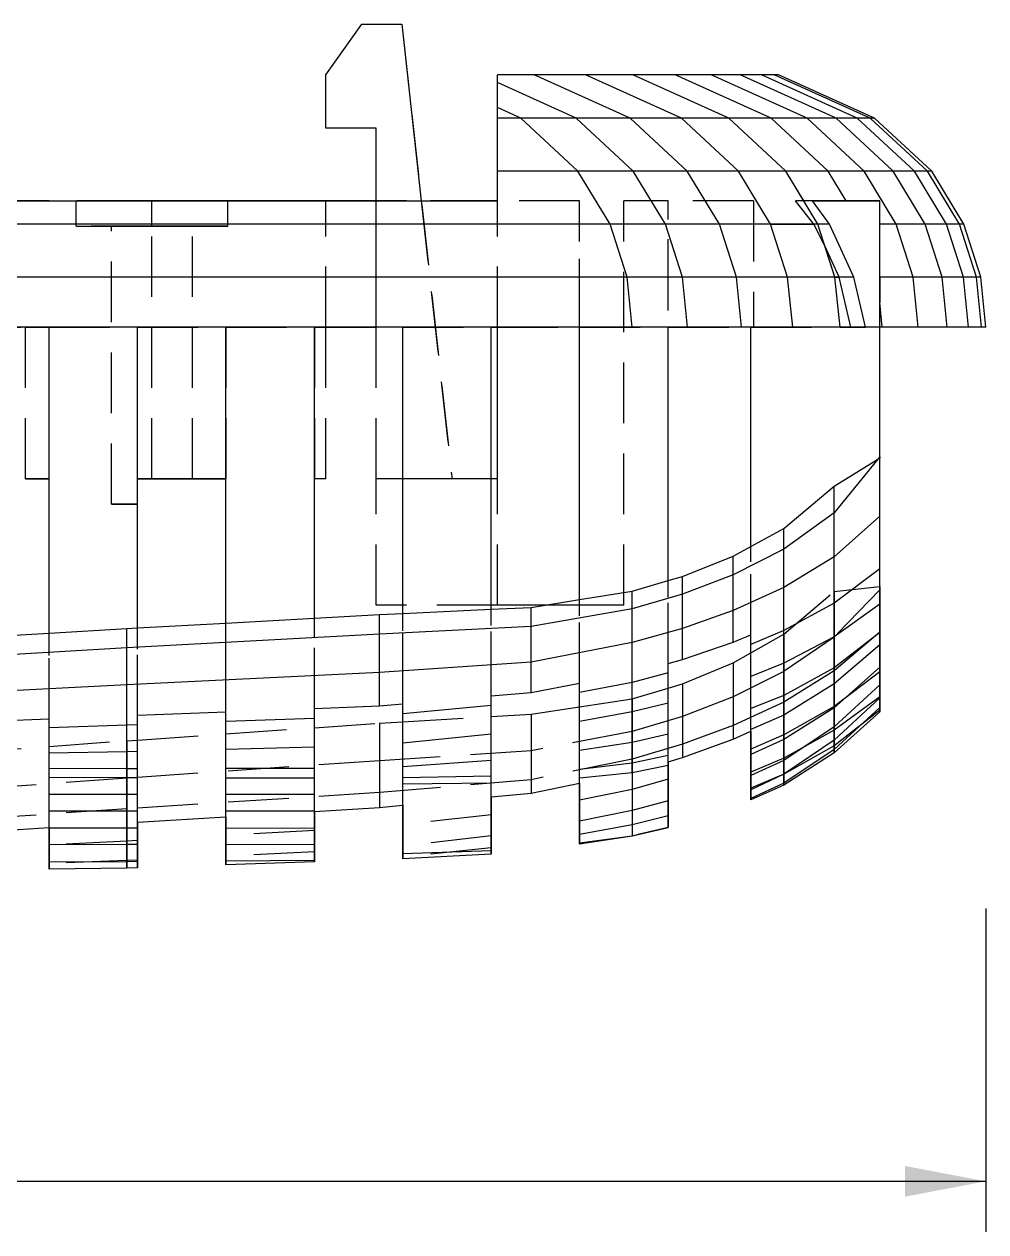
# Model space of a CAD drawing. Header units: millimetres. Extents: x 5 to 601, y 5 to 415.
# Drawn here: x 254.02 to 292.08, y 93.59 to 141.41 of the extents above; entities that cross this region are included whole.
import ezdxf

# ---------------------------------------------------------------- set-up
doc = ezdxf.new("R2010")
doc.units = ezdxf.units.MM
doc.linetypes.add('HIDDEN', pattern=[3.6, 2.4, -1.2])
for name, color, linetype in [('DIM', 3, 'CONTINUOUS'), ('HIDDEN', 8, 'HIDDEN'), ('VISIBLE', 7, 'CONTINUOUS')]:
    doc.layers.add(name, color=color, linetype=linetype)

msp = doc.modelspace()

# ---------------------------------------------------------------- linework, layer by layer
at = {"layer": 'DIM'}
for p, q in [((292.085, 106.395), (292.085, 93.595)), ((184.085, 95.595), (292.085, 95.595))]:
    msp.add_line(p, q, dxfattribs=at)
msp.add_solid([(292.085, 95.595), (288.885, 96.203), (288.885, 94.987)], dxfattribs=at)
at = {"layer": 'HIDDEN'}
for p, q in [((268.965, 141.405), (270.959, 123.405)), ((272.759, 134.405), (272.759, 139.405)), ((272.759, 134.405), (272.759, 139.405)), ((277.759, 139.405), (272.759, 139.405)), ((277.759, 139.405), (272.759, 139.405)), ((272.759, 134.405), (272.759, 139.405)), ((272.759, 134.405), (272.759, 139.405)), ((267.959, 123.405), (267.959, 137.289)), ((284.886904, 134.405), (284.171994, 135.589)), ((255.009, 134.405), (251.509, 134.405)), ((255.009, 134.405), (251.509, 134.405)), ((255.009, 134.405), (251.509, 134.405)), ((255.009, 134.405), (251.509, 134.405)), ((255.009, 134.405), (251.509, 134.405)), ((255.009, 134.405), (251.509, 134.405)), ((255.009, 134.405), (254.081, 134.405)), ((254.081, 134.405), (255.009, 134.405)), ((258.509, 134.405), (255.009, 134.405)), ((258.509, 134.405), (255.009, 134.405)), ((258.509, 134.405), (255.009, 134.405)), ((258.509, 134.405), (255.009, 134.405)), ((258.509, 134.405), (255.009, 134.405)), ((258.509, 134.405), (255.009, 134.405)), ((258.509, 134.405), (255.009, 134.405)), ((255.009, 134.405), (258.509, 134.405)), ((258.509, 134.405), (256.081, 134.405)), ((256.081, 134.405), (258.509, 134.405)), ((256.081, 133.405), (256.081, 134.405)), ((262.009, 134.405), (258.509, 134.405)), ((262.009, 134.405), (258.509, 134.405)), ((262.009, 134.405), (258.509, 134.405)), ((262.009, 134.405), (258.509, 134.405)), ((262.009, 134.405), (258.509, 134.405)), ((259.081, 134.405), (258.509, 134.405)), ((262.009, 134.405), (258.509, 134.405)), ((259.081, 134.405), (258.509, 134.405)), ((258.509, 134.405), (260.681, 134.405)), ((258.509, 134.405), (260.681, 134.405)), ((260.681, 134.405), (259.081, 134.405)), ((260.681, 134.405), (259.081, 134.405)), ((259.081, 133.405), (259.081, 134.405)), ((262.009, 134.405), (260.681, 134.405)), ((262.009, 134.405), (260.681, 134.405)), ((262.009, 134.405), (260.681, 134.405)), ((260.681, 134.405), (262.009, 134.405)), ((262.009, 134.405), (260.681, 134.405)), ((260.681, 134.405), (262.009, 134.405)), ((265.509, 134.405), (262.009, 134.405)), ((265.509, 134.405), (262.009, 134.405)), ((265.509, 134.405), (262.009, 134.405)), ((265.509, 134.405), (262.009, 134.405)), ((265.509, 134.405), (262.009, 134.405)), ((265.509, 134.405), (262.009, 134.405)), ((265.509, 134.405), (262.009, 134.405)), ((265.509, 134.405), (262.009, 134.405)), ((262.009, 134.405), (264.081, 134.405)), ((264.081, 134.405), (262.009, 134.405)), ((262.009, 134.405), (262.081, 134.405)), ((262.081, 134.405), (262.009, 134.405)), ((262.081, 133.405), (262.081, 134.405)), ((269.009, 134.405), (265.509, 134.405)), ((269.009, 134.405), (265.509, 134.405)), ((269.009, 134.405), (265.509, 134.405)), ((269.009, 134.405), (265.509, 134.405)), ((269.009, 134.405), (265.509, 134.405)), ((265.959, 134.405), (265.509, 134.405)), ((269.009, 134.405), (265.509, 134.405)), ((265.959, 134.405), (265.509, 134.405)), ((267.959, 134.405), (265.959, 134.405)), ((267.959, 134.405), (265.959, 134.405)), ((265.959, 129.405), (265.959, 134.405)), ((265.959, 129.405), (265.959, 134.405)), ((272.759, 134.405), (267.959, 134.405)), ((272.759, 134.405), (267.959, 134.405)), ((267.959, 129.405), (267.959, 134.405)), ((267.959, 129.405), (267.959, 134.405)), ((267.959, 123.405), (267.959, 134.405)), ((272.509, 134.405), (269.009, 134.405)), ((272.509, 134.405), (269.009, 134.405)), ((272.509, 134.405), (269.009, 134.405)), ((272.509, 134.405), (269.009, 134.405)), ((272.509, 134.405), (269.009, 134.405)), ((272.509, 134.405), (269.009, 134.405)), ((272.509, 134.405), (269.009, 134.405)), ((272.509, 134.405), (269.009, 134.405)), ((272.509, 134.405), (269.009, 134.405)), ((272.509, 134.405), (269.009, 134.405)), ((269.740444, 134.405), (270.959, 123.405)), ((272.759, 134.405), (272.509, 134.405)), ((272.759, 134.405), (272.509, 134.405)), ((272.759, 134.405), (272.509, 134.405)), ((272.759, 134.405), (272.509, 134.405)), ((272.759, 134.405), (272.509, 134.405)), ((272.759, 134.405), (272.509, 134.405)), ((272.759, 134.405), (272.509, 134.405)), ((272.759, 134.405), (272.509, 134.405)), ((276.009, 134.405), (272.759, 134.405)), ((272.759, 129.405), (272.759, 134.405)), ((276.009, 134.405), (272.759, 134.405)), ((272.759, 129.405), (272.759, 134.405)), ((276.009, 134.405), (272.759, 134.405)), ((272.759, 129.405), (272.759, 134.405)), ((276.009, 134.405), (272.759, 134.405)), ((272.759, 129.405), (272.759, 134.405)), ((272.759, 129.405), (272.759, 134.405)), ((272.759, 129.405), (272.759, 134.405)), ((276.009, 111.363266), (276.009, 134.405)), ((276.009, 118.405), (276.009, 134.405)), ((276.009, 115.318557), (276.009, 134.405)), ((276.009, 118.405), (276.009, 134.405)), ((279.509, 134.405), (277.759, 134.405)), ((279.509, 134.405), (277.759, 134.405)), ((277.759, 118.405), (277.759, 134.405)), ((277.759, 118.405), (277.759, 134.405)), ((282.885, 134.405), (279.509, 134.405)), ((279.509, 112.20628), (279.509, 134.405)), ((279.509, 112.069268), (279.509, 134.405)), ((279.509, 116.098571), (279.509, 134.405)), ((279.509, 112.069268), (279.509, 134.405)), ((282.885, 134.405), (279.509, 134.405)), ((282.885, 134.405), (282.885, 129.405)), ((282.885, 134.405), (282.885, 129.405)), ((287.885, 134.405), (284.554699, 134.405)), ((285.277197, 133.489), (284.554699, 134.405)), ((284.886904, 134.405), (284.554699, 134.405)), ((286.557405, 134.405), (284.886904, 134.405)), ((285.226948, 134.405), (286.557405, 134.405)), ((287.385592, 134.405), (286.557405, 134.405)), ((286.557405, 134.405), (287.807508, 134.405)), ((287.885, 134.405), (287.385592, 134.405)), ((287.885, 134.405), (287.385592, 134.405)), ((287.885, 134.405), (287.807508, 134.405)), ((287.807508, 134.405), (287.885, 134.405)), ((287.885, 133.692176), (287.885, 134.405)), ((287.885, 134.294392), (287.885, 134.405)), ((287.885, 133.692176), (287.885, 134.405)), ((287.885, 134.294392), (287.885, 134.405)), ((287.885, 133.489), (287.885, 134.294392)), ((259.081, 133.405), (256.081, 133.405)), ((256.081, 133.405), (262.081, 133.405)), ((259.081, 133.405), (257.481, 133.405)), ((257.481, 133.405), (260.681, 133.405)), ((257.481, 122.405), (257.481, 133.405)), ((260.681, 133.405), (259.081, 133.405)), ((262.081, 133.405), (259.081, 133.405)), ((259.081, 123.405), (259.081, 133.405)), ((260.681, 123.405), (260.681, 133.405)), ((283.566867, 133.489), (285.277197, 133.489)), ((285.722513, 132.608746), (285.277197, 133.489)), ((287.885, 133.489), (287.885, 133.692176)), ((287.885, 131.389), (287.885, 133.489)), ((287.885, 131.389), (287.885, 133.489)), ((286.113994, 131.389), (285.722513, 132.608746)), ((286.275849, 131.389), (285.722513, 132.608746)), ((286.113994, 131.389), (286.275849, 131.389)), ((286.740461, 129.405), (286.275849, 131.389)), ((287.885, 131.389), (287.885, 130.39199)), ((287.885, 130.39199), (287.885, 131.389)), ((287.885, 129.405), (287.885, 130.39199)), ((287.885, 129.405), (287.885, 130.39199)), ((251.509, 129.405), (255.009, 129.405)), ((251.509, 129.405), (255.009, 129.405)), ((251.509, 129.405), (255.009, 129.405)), ((251.509, 129.405), (255.009, 129.405)), ((255.009, 129.405), (254.081, 129.405)), ((254.081, 129.405), (255.009, 129.405)), ((254.081, 123.405), (254.081, 129.405)), ((255.009, 129.405), (258.509, 129.405)), ((255.009, 129.405), (258.509, 129.405)), ((255.009, 112.814882), (255.009, 129.405)), ((255.009, 113.907036), (255.009, 129.405)), ((255.009, 123.405), (255.009, 129.405)), ((255.009, 123.405), (255.009, 129.405)), ((255.009, 110.25177), (255.009, 129.405)), ((258.509, 129.405), (262.009, 129.405)), ((258.509, 129.405), (262.009, 129.405)), ((258.509, 113.066076), (258.509, 129.405)), ((258.509, 129.405), (262.009, 129.405)), ((258.509, 109.812851), (258.509, 129.405)), ((258.509, 114.042887), (258.509, 129.405)), ((258.509, 123.405), (258.509, 129.405)), ((258.509, 123.405), (258.509, 129.405)), ((258.509, 129.405), (262.009, 129.405)), ((259.081, 129.405), (258.509, 129.405)), ((258.509, 129.405), (260.681, 129.405)), ((260.681, 129.405), (259.081, 129.405)), ((259.081, 123.405), (259.081, 129.405)), ((262.009, 129.405), (260.681, 129.405)), ((260.681, 123.405), (260.681, 129.405)), ((262.009, 129.405), (260.681, 129.405)), ((260.681, 123.405), (260.681, 129.405)), ((260.681, 123.405), (260.681, 129.405)), ((260.681, 123.405), (260.681, 129.405)), ((262.009, 129.405), (265.509, 129.405)), ((262.009, 129.405), (265.509, 129.405)), ((262.009, 113.309396), (262.009, 129.405)), ((262.009, 114.17843), (262.009, 129.405)), ((262.009, 129.405), (262.009, 123.405)), ((262.009, 129.405), (262.009, 123.405)), ((262.009, 111.935278), (262.009, 129.405)), ((265.509, 129.405), (269.009, 129.405)), ((265.509, 129.405), (269.009, 129.405)), ((265.509, 113.552716), (265.509, 129.405)), ((265.509, 129.405), (269.009, 129.405)), ((265.509, 110.240738), (265.509, 129.405)), ((265.509, 114.313973), (265.509, 129.405)), ((265.509, 129.405), (265.509, 123.405)), ((265.509, 129.405), (265.509, 123.405)), ((265.509, 129.405), (269.009, 129.405)), ((265.959, 129.405), (265.509, 129.405)), ((265.959, 129.405), (265.509, 129.405)), ((267.959, 129.405), (265.959, 129.405)), ((267.959, 129.405), (265.959, 129.405)), ((265.959, 123.405), (265.959, 129.405)), ((265.959, 123.405), (265.959, 129.405)), ((272.759, 129.405), (267.959, 129.405)), ((272.759, 129.405), (267.959, 129.405)), ((269.009, 129.405), (272.509, 129.405)), ((269.009, 129.405), (272.509, 129.405)), ((269.009, 113.787178), (269.009, 129.405)), ((269.009, 110.48561), (269.009, 129.405)), ((269.009, 111.326357), (269.009, 129.405)), ((269.009, 114.49638), (269.009, 129.405)), ((269.009, 111.326357), (269.009, 129.405)), ((269.009, 129.405), (272.509, 129.405)), ((269.009, 129.405), (272.509, 129.405)), ((272.509, 129.405), (272.759, 129.405)), ((272.509, 129.405), (272.759, 129.405)), ((272.509, 113.996945), (272.509, 129.405)), ((272.509, 129.405), (272.759, 129.405)), ((272.509, 110.81671), (272.509, 129.405)), ((272.509, 111.367482), (272.509, 129.405)), ((272.509, 114.809436), (272.509, 129.405)), ((272.509, 111.367482), (272.509, 129.405)), ((272.509, 129.405), (272.759, 129.405)), ((272.759, 129.405), (276.009, 129.405)), ((272.759, 129.405), (276.009, 129.405)), ((272.759, 118.405), (272.759, 129.405)), ((272.759, 118.405), (272.759, 129.405)), ((272.759, 123.405), (272.759, 129.405)), ((272.759, 123.405), (272.759, 129.405)), ((276.009, 129.405), (279.509, 129.405)), ((276.009, 129.405), (279.509, 129.405)), ((276.009, 114.381924), (276.009, 129.405)), ((279.509, 129.405), (282.787, 129.405)), ((279.509, 129.405), (282.787, 129.405)), ((279.509, 115.11961), (279.509, 129.405)), ((282.787, 129.405), (286.740461, 129.405)), ((282.787, 129.405), (287.318861, 129.405)), ((282.787, 116.519621), (282.787, 129.405)), ((282.787, 117.235879), (282.787, 129.405)), ((282.787, 113.415681), (282.787, 129.405)), ((282.787, 129.405), (282.885, 129.405)), ((282.787, 129.405), (282.885, 129.405)), ((286.313994, 129.405), (286.740461, 129.405)), ((287.885, 129.405), (286.740461, 129.405)), ((287.885, 119.13664), (287.885, 129.405)), ((287.885, 118.34108), (287.885, 129.405)), ((287.885, 122.16326), (287.885, 129.405)), ((287.885, 116.65884), (287.885, 129.405)), ((287.885, 120.327647), (287.885, 129.405)), ((287.885, 124.2752), (287.806725, 124.179)), ((287.885, 124.2752), (287.885, 124.2271)), ((287.885, 124.2271), (287.885, 124.2752)), ((255.009, 123.405), (254.081, 123.405)), ((254.081, 123.405), (255.009, 123.405)), ((258.509, 122.405), (258.509, 123.405)), ((258.509, 122.405), (258.509, 123.405)), ((259.081, 123.405), (258.509, 123.405)), ((259.081, 123.405), (258.509, 123.405)), ((258.509, 123.405), (260.681, 123.405)), ((258.509, 123.405), (260.681, 123.405)), ((260.681, 123.405), (259.081, 123.405)), ((260.681, 123.405), (259.081, 123.405)), ((262.009, 123.405), (260.681, 123.405)), ((262.009, 123.405), (260.681, 123.405)), ((260.681, 123.405), (262.009, 123.405)), ((262.009, 123.405), (260.681, 123.405)), ((265.959, 123.405), (265.509, 123.405)), ((265.959, 123.405), (265.509, 123.405)), ((272.759, 123.405), (267.959, 123.405)), ((267.959, 118.405), (267.959, 123.405)), ((272.759, 123.405), (267.959, 123.405)), ((267.959, 118.405), (267.959, 123.405)), ((270.959, 123.405), (267.959, 123.405)), ((270.959, 123.405), (267.959, 123.405)), ((272.759, 118.405), (272.759, 123.405)), ((272.759, 118.405), (272.759, 123.405)), ((277.759, 118.405), (277.759, 123.405)), ((277.759, 118.405), (277.759, 123.405)), ((258.509, 122.405), (257.481, 122.405)), ((257.481, 122.405), (258.509, 122.405)), ((286.085, 118.9498), (287.885, 119.13664)), ((287.885, 119.13664), (287.885, 119.0074)), ((284.085, 117.26), (286.085, 118.9498)), ((287.885, 119.0074), (286.085, 117.139)), ((286.085, 118.9498), (286.085, 117.139)), ((287.885, 119.0074), (287.885, 118.34108)), ((272.759, 118.405), (267.959, 118.405)), ((272.759, 118.405), (267.959, 118.405)), ((276.009, 118.405), (272.759, 118.405)), ((276.009, 118.405), (272.759, 118.405)), ((277.759, 118.405), (272.759, 118.405)), ((277.759, 118.405), (272.759, 118.405)), ((276.009, 111.572868), (276.009, 118.405)), ((276.009, 111.572868), (276.009, 118.405)), ((277.759, 118.405), (276.009, 118.405)), ((277.759, 118.405), (276.009, 118.405)), ((287.885, 118.34108), (287.885, 117.3416)), ((282.787, 116.519621), (284.085, 117.26)), ((284.085, 117.26), (284.085, 115.775)), ((286.085, 117.139), (284.085, 115.775)), ((287.885, 117.3416), (286.085, 115.799)), ((286.085, 117.139), (286.085, 115.799)), ((287.885, 117.3416), (287.885, 116.65884)), ((287.885, 116.65884), (287.885, 115.766)), ((282.085, 116.1192), (282.787, 116.519621)), ((280.085, 115.2912), (282.085, 116.1192)), ((282.085, 116.1192), (282.085, 114.771)), ((284.085, 115.775), (282.085, 114.771)), ((286.085, 115.799), (284.085, 114.569)), ((284.085, 115.775), (284.085, 114.569)), ((286.085, 115.799), (286.085, 114.389)), ((287.885, 115.766), (286.085, 114.389)), ((287.885, 115.766), (287.885, 114.7792)), ((279.509, 115.11961), (280.085, 115.2912)), ((280.085, 115.2912), (280.085, 113.997)), ((278.085, 114.6954), (279.509, 115.11961)), ((282.085, 114.771), (280.085, 113.997)), ((282.085, 114.771), (282.085, 113.637)), ((287.885, 114.7792), (286.085, 113.449)), ((287.885, 114.7792), (287.885, 114.2438)), ((274.085, 114.0914), (276.009, 114.381924)), ((276.009, 114.381924), (278.085, 114.6954)), ((278.085, 114.6954), (278.085, 113.403)), ((284.085, 114.569), (282.085, 113.637)), ((284.085, 114.569), (284.085, 113.267)), ((286.085, 114.389), (284.085, 113.267)), ((286.085, 114.389), (286.085, 113.449)), ((269.009, 113.787178), (272.509, 113.996945)), ((272.509, 113.996945), (274.085, 114.0914)), ((274.085, 114.0914), (274.085, 112.637)), ((280.085, 113.997), (278.085, 113.403)), ((280.085, 113.997), (280.085, 112.899)), ((287.885, 114.2438), (286.085, 112.829)), ((287.885, 114.2438), (287.885, 114.1766)), ((262.009, 113.309396), (265.509, 113.552716)), ((265.509, 113.552716), (268.085, 113.7318)), ((268.085, 113.7318), (269.009, 113.787178)), ((268.085, 113.7318), (268.085, 112.245)), ((278.085, 113.403), (274.085, 112.637)), ((278.085, 113.403), (278.085, 112.313)), ((282.085, 113.637), (280.085, 112.899)), ((282.085, 113.637), (282.085, 113.097067)), ((282.787, 113.415681), (282.787, 112.698476)), ((286.085, 113.449), (284.085, 112.353)), ((286.085, 113.449), (286.085, 112.829)), ((255.009, 112.814882), (258.085, 113.0366)), ((258.085, 113.0366), (258.509, 113.066076)), ((258.085, 113.0366), (258.085, 111.557)), ((258.509, 113.066076), (262.009, 113.309396)), ((280.085, 112.899), (278.085, 112.313)), ((280.085, 112.899), (280.085, 112.3738)), ((284.085, 113.267), (282.787, 112.698476)), ((284.085, 113.267), (284.085, 112.353)), ((251.509, 112.562602), (255.009, 112.814882)), ((274.085, 112.637), (268.085, 112.245)), ((274.085, 112.637), (274.085, 111.491)), ((282.787, 112.698476), (282.787, 111.798754)), ((286.085, 112.829), (284.085, 111.711)), ((286.085, 112.829), (286.085, 112.553)), ((268.085, 112.245), (258.085, 111.557)), ((268.085, 112.245), (268.085, 110.991)), ((278.085, 112.313), (274.085, 111.491)), ((278.085, 112.313), (278.085, 111.111)), ((279.509, 112.20628), (279.509, 111.521112)), ((284.085, 112.353), (282.787, 111.798754)), ((284.085, 112.353), (284.085, 111.711)), ((258.085, 111.557), (248.085, 110.829)), ((258.085, 111.557), (258.085, 110.339)), ((274.085, 111.491), (268.085, 110.991)), ((274.085, 111.491), (274.085, 110.9658)), ((279.509, 111.521112), (278.085, 111.111)), ((279.509, 111.521112), (279.509, 110.659752)), ((282.787, 111.798754), (282.787, 111.164542)), ((284.085, 111.711), (282.787, 111.164542)), ((284.085, 111.711), (284.085, 111.279)), ((268.085, 110.991), (258.085, 110.339)), ((268.085, 110.991), (268.085, 110.3982)), ((276.009, 111.363266), (276.009, 110.679192)), ((278.085, 111.111), (276.009, 110.679192)), ((278.085, 111.111), (278.085, 110.271)), ((282.787, 111.164542), (282.787, 110.70139)), ((269.009, 110.48561), (269.009, 109.724024)), ((272.509, 110.81671), (272.509, 110.106691)), ((276.009, 110.679192), (276.009, 109.85061)), ((279.509, 110.659752), (278.085, 110.271)), ((279.509, 110.659752), (279.509, 110.068424)), ((258.085, 110.339), (248.085, 109.661)), ((258.085, 110.339), (258.085, 109.065)), ((262.009, 110.026794), (262.009, 110.253)), ((262.009, 110.026794), (262.009, 109.283959)), ((265.509, 110.240738), (265.509, 109.479259)), ((272.509, 110.106691), (269.009, 109.724024)), ((272.509, 110.106691), (272.509, 109.275557)), ((278.085, 110.271), (276.009, 109.85061)), ((278.085, 110.271), (278.085, 109.711)), ((279.509, 110.068424), (278.085, 109.711)), ((279.509, 110.068424), (279.509, 109.601064)), ((255.009, 109.597575), (255.009, 108.900742)), ((258.509, 109.812851), (258.509, 109.088659)), ((269.009, 109.724024), (269.009, 108.863724)), ((276.009, 109.85061), (276.009, 109.319674)), ((278.085, 109.711), (276.009, 109.319674)), ((278.085, 109.711), (278.085, 109.265)), ((279.509, 109.601064), (278.370714, 109.332429)), ((279.509, 109.601064), (279.509, 109.598076)), ((258.085, 109.065), (255.009, 108.900742)), ((258.509, 109.088659), (258.085, 109.065)), ((258.085, 109.065), (258.085, 108.295)), ((258.509, 109.088659), (258.509, 108.314504)), ((265.509, 109.479259), (262.009, 109.283959)), ((262.009, 109.283959), (262.009, 108.475504)), ((265.509, 109.479259), (265.509, 108.636504)), ((272.509, 109.275557), (269.009, 108.863724)), ((272.509, 109.275557), (272.509, 108.793621)), ((276.009, 109.319674), (276.009, 108.93803)), ((255.009, 108.900742), (255.009, 108.183034)), ((265.509, 108.636504), (262.009, 108.475504)), ((265.509, 108.636504), (265.509, 108.246386)), ((269.009, 108.863724), (269.009, 108.430788)), ((272.509, 108.793621), (269.009, 108.430788)), ((272.509, 108.793621), (272.509, 108.549371)), ((258.085, 108.295), (255.009, 108.183034)), ((255.009, 108.183034), (255.009, 107.946706)), ((258.509, 108.314504), (258.085, 108.295)), ((258.085, 108.295), (258.085, 107.991)), ((258.509, 108.314504), (258.509, 108.005586)), ((262.009, 108.475504), (262.009, 108.125986)), ((269.009, 108.430788), (269.009, 108.359204))]:
    msp.add_line(p, q, dxfattribs=at)
at = {"layer": 'VISIBLE'}
for p, q in [((265.959, 139.405), (267.385, 141.405)), ((267.385, 141.405), (268.965, 141.405)), ((268.965, 141.405), (269.740444, 134.405)), ((265.959, 137.289), (265.959, 139.405)), ((272.759, 139.095995), (272.759, 139.405)), ((274.211238, 139.405), (272.759, 139.405)), ((278.009238, 137.689), (274.211238, 139.405)), ((276.240867, 139.405), (274.211238, 139.405)), ((278.113994, 139.405), (276.240867, 139.405)), ((280.038867, 137.689), (276.240867, 139.405)), ((279.784495, 139.405), (278.113994, 139.405)), ((281.911994, 137.689), (278.113994, 139.405)), ((281.211238, 139.405), (279.784495, 139.405)), ((283.582495, 137.689), (279.784495, 139.405)), ((282.359091, 139.405), (281.211238, 139.405)), ((285.009238, 137.689), (281.211238, 139.405)), ((283.199791, 139.405), (282.359091, 139.405)), ((286.157091, 137.689), (282.359091, 139.405)), ((283.712637, 139.405), (283.199791, 139.405)), ((286.997791, 137.689), (283.199791, 139.405)), ((283.885, 139.405), (283.712637, 139.405)), ((287.510637, 137.689), (283.712637, 139.405)), ((287.683, 137.689), (283.885, 139.405)), ((272.759, 138.106479), (272.759, 139.095995)), ((275.873083, 137.689), (272.759, 139.095995)), ((272.759, 137.689), (272.759, 138.106479)), ((273.683, 137.689), (272.759, 138.106479)), ((267.959, 137.289), (265.959, 137.289)), ((267.959, 134.405), (267.959, 137.289)), ((273.683, 137.689), (272.759, 137.689)), ((272.759, 135.589), (272.759, 137.689)), ((275.943, 135.589), (273.683, 137.689)), ((275.873083, 137.689), (273.683, 137.689)), ((278.133083, 135.589), (275.873083, 137.689)), ((278.009238, 137.689), (275.873083, 137.689)), ((280.269238, 135.589), (278.009238, 137.689)), ((280.038867, 137.689), (278.009238, 137.689)), ((282.298867, 135.589), (280.038867, 137.689)), ((281.911994, 137.689), (280.038867, 137.689)), ((284.171994, 135.589), (281.911994, 137.689)), ((283.582495, 137.689), (281.911994, 137.689)), ((285.842495, 135.589), (283.582495, 137.689)), ((285.009238, 137.689), (283.582495, 137.689)), ((287.269238, 135.589), (285.009238, 137.689)), ((286.157091, 137.689), (285.009238, 137.689)), ((286.997791, 137.689), (286.157091, 137.689)), ((288.417091, 135.589), (286.157091, 137.689)), ((287.510637, 137.689), (286.997791, 137.689)), ((289.257791, 135.589), (286.997791, 137.689)), ((287.683, 137.689), (287.510637, 137.689)), ((289.770637, 135.589), (287.510637, 137.689)), ((289.943, 135.589), (287.683, 137.689)), ((275.943, 135.589), (272.759, 135.589)), ((272.759, 134.405), (272.759, 135.589)), ((277.211, 133.489), (275.943, 135.589)), ((278.133083, 135.589), (275.943, 135.589)), ((279.401083, 133.489), (278.133083, 135.589)), ((280.269238, 135.589), (278.133083, 135.589)), ((281.537238, 133.489), (280.269238, 135.589)), ((282.298867, 135.589), (280.269238, 135.589)), ((283.566867, 133.489), (282.298867, 135.589)), ((284.171994, 135.589), (282.298867, 135.589)), ((285.842495, 135.589), (284.171994, 135.589)), ((285.439994, 133.489), (284.171994, 135.589)), ((286.557405, 134.405), (285.842495, 135.589)), ((287.269238, 135.589), (285.842495, 135.589)), ((288.537238, 133.489), (287.269238, 135.589)), ((288.417091, 135.589), (287.269238, 135.589)), ((289.685091, 133.489), (288.417091, 135.589)), ((289.257791, 135.589), (288.417091, 135.589)), ((290.525791, 133.489), (289.257791, 135.589)), ((289.770637, 135.589), (289.257791, 135.589)), ((291.038637, 133.489), (289.770637, 135.589)), ((289.943, 135.589), (289.770637, 135.589)), ((291.211, 133.489), (289.943, 135.589)), ((196.51209, 134.405), (272.759, 134.405)), ((287.885, 134.405), (285.226948, 134.405)), ((285.901587, 133.489), (285.226948, 134.405)), ((287.885, 129.405), (287.885, 134.405)), ((277.211, 133.489), (195.959, 133.489)), ((277.885, 131.389), (277.211, 133.489)), ((279.401083, 133.489), (277.211, 133.489)), ((280.075083, 131.389), (279.401083, 133.489)), ((281.537238, 133.489), (279.401083, 133.489)), ((282.211238, 131.389), (281.537238, 133.489)), ((283.566867, 133.489), (281.537238, 133.489)), ((284.240867, 131.389), (283.566867, 133.489)), ((285.439994, 133.489), (283.566867, 133.489)), ((285.901587, 133.489), (285.439994, 133.489)), ((286.113994, 131.389), (285.439994, 133.489)), ((286.854249, 131.389), (285.901587, 133.489)), ((288.537238, 133.489), (287.885, 133.489)), ((289.211238, 131.389), (288.537238, 133.489)), ((289.685091, 133.489), (288.537238, 133.489)), ((290.359091, 131.389), (289.685091, 133.489)), ((290.525791, 133.489), (289.685091, 133.489)), ((291.199791, 131.389), (290.525791, 133.489)), ((291.038637, 133.489), (290.525791, 133.489)), ((291.712637, 131.389), (291.038637, 133.489)), ((291.211, 133.489), (291.038637, 133.489)), ((291.885, 131.389), (291.211, 133.489)), ((277.885, 131.389), (195.285, 131.389)), ((278.085, 129.405), (277.885, 131.389)), ((280.075083, 131.389), (277.885, 131.389)), ((280.275083, 129.405), (280.075083, 131.389)), ((282.211238, 131.389), (280.075083, 131.389)), ((282.411238, 129.405), (282.211238, 131.389)), ((284.240867, 131.389), (282.211238, 131.389)), ((284.440867, 129.405), (284.240867, 131.389)), ((286.113994, 131.389), (284.240867, 131.389)), ((286.854249, 131.389), (286.113994, 131.389)), ((286.313994, 129.405), (286.113994, 131.389)), ((287.318861, 129.405), (286.854249, 131.389)), ((289.211238, 131.389), (287.885, 131.389)), ((289.411238, 129.405), (289.211238, 131.389)), ((290.359091, 131.389), (289.211238, 131.389)), ((290.559091, 129.405), (290.359091, 131.389)), ((291.199791, 131.389), (290.359091, 131.389)), ((291.399791, 129.405), (291.199791, 131.389)), ((291.712637, 131.389), (291.199791, 131.389)), ((291.912637, 129.405), (291.712637, 131.389)), ((291.885, 131.389), (291.712637, 131.389)), ((292.085, 129.405), (291.885, 131.389)), ((287.984495, 129.405), (287.885, 130.39199)), ((278.085, 129.405), (195.085, 129.405)), ((255.009, 117.296287), (255.009, 129.405)), ((258.509, 117.50615), (258.509, 129.405)), ((262.009, 117.69725), (262.009, 129.405)), ((265.509, 117.88835), (265.509, 129.405)), ((269.009, 118.073198), (269.009, 129.405)), ((272.509, 118.240615), (272.509, 129.405)), ((276.009, 118.624321), (276.009, 129.405)), ((280.275083, 129.405), (278.085, 129.405)), ((279.509, 119.374944), (279.509, 129.405)), ((282.411238, 129.405), (280.275083, 129.405)), ((284.440867, 129.405), (282.411238, 129.405)), ((282.787, 120.725802), (282.787, 129.405)), ((286.313994, 129.405), (284.440867, 129.405)), ((287.318861, 129.405), (286.313994, 129.405)), ((287.885, 129.405), (287.318861, 129.405)), ((287.885, 124.2271), (287.885, 129.405)), ((287.984495, 129.405), (287.885, 129.405)), ((289.411238, 129.405), (287.984495, 129.405)), ((290.559091, 129.405), (289.411238, 129.405)), ((291.399791, 129.405), (290.559091, 129.405)), ((291.912637, 129.405), (291.399791, 129.405)), ((292.085, 129.405), (291.912637, 129.405)), ((286.085, 123.121), (287.806725, 124.179)), ((287.806725, 124.179), (286.085, 122.063)), ((287.806725, 124.179), (287.885, 124.2271)), ((287.885, 122.16326), (287.885, 124.2271)), ((284.085, 121.441), (286.085, 123.121)), ((286.085, 122.063), (286.085, 123.121)), ((286.085, 122.063), (284.085, 120.625)), ((286.085, 120.323), (286.085, 122.063)), ((287.885, 121.9286), (286.085, 120.323)), ((287.885, 121.9286), (287.885, 122.16326)), ((287.885, 120.327647), (287.885, 121.9286)), ((282.787, 120.725802), (284.085, 121.441)), ((284.085, 120.625), (284.085, 121.441)), ((282.085, 120.339), (282.787, 120.725802)), ((284.085, 120.625), (282.085, 119.603)), ((284.085, 119.105), (284.085, 120.625)), ((280.085, 119.544), (282.085, 120.339)), ((282.085, 119.603), (282.085, 120.339)), ((286.085, 120.323), (284.085, 119.105)), ((286.085, 118.485), (286.085, 120.323)), ((287.885, 119.8404), (287.885, 120.327647)), ((279.509, 119.374944), (280.085, 119.544)), ((282.085, 119.603), (280.085, 118.837)), ((280.085, 118.837), (280.085, 119.544)), ((282.085, 118.189), (282.085, 119.603)), ((287.885, 119.8404), (286.085, 118.485)), ((287.885, 118.443), (287.885, 119.8404)), ((278.085, 118.957), (279.509, 119.374944)), ((284.085, 119.105), (282.085, 118.189)), ((284.085, 117.397), (284.085, 119.105)), ((274.085, 118.316), (276.009, 118.624321)), ((276.009, 118.624321), (278.085, 118.957)), ((278.085, 118.261), (278.085, 118.957)), ((280.085, 118.837), (278.085, 118.261)), ((280.085, 117.477), (280.085, 118.837)), ((269.009, 118.073198), (272.509, 118.240615)), ((272.509, 118.240615), (274.085, 118.316)), ((274.085, 117.557), (274.085, 118.316)), ((278.085, 118.261), (274.085, 117.557)), ((278.085, 116.921), (278.085, 118.261)), ((282.085, 118.189), (280.085, 117.477)), ((282.085, 116.9332), (282.085, 118.189)), ((286.085, 118.485), (284.085, 117.397)), ((286.085, 117.147), (286.085, 118.485)), ((287.885, 118.443), (286.085, 117.147)), ((287.885, 117.3212), (287.885, 118.443)), ((258.509, 117.50615), (262.009, 117.69725)), ((262.009, 117.69725), (265.509, 117.88835)), ((265.509, 117.88835), (268.085, 118.029)), ((268.085, 118.029), (269.009, 118.073198)), ((268.085, 117.257), (268.085, 118.029)), ((251.509, 117.083837), (255.009, 117.296287)), ((255.009, 117.296287), (258.085, 117.483)), ((258.085, 117.483), (258.509, 117.50615)), ((258.085, 116.719), (258.085, 117.483)), ((268.085, 117.257), (258.085, 116.719)), ((274.085, 117.557), (268.085, 117.257)), ((268.085, 115.737), (268.085, 117.257)), ((274.085, 116.151), (274.085, 117.557)), ((280.085, 117.477), (278.085, 116.921)), ((280.085, 116.2534), (280.085, 117.477)), ((282.085, 116.9332), (282.787, 117.235879)), ((284.085, 117.397), (282.787, 116.847946)), ((282.787, 116.847946), (282.787, 117.235879)), ((284.085, 116.103), (284.085, 117.397)), ((286.085, 117.147), (284.085, 116.103)), ((287.885, 117.3212), (286.085, 115.919)), ((286.085, 115.919), (286.085, 117.147)), ((287.885, 116.833), (287.885, 117.3212)), ((258.085, 116.719), (248.085, 116.121)), ((258.085, 115.247), (258.085, 116.719)), ((278.085, 116.921), (274.085, 116.151)), ((278.085, 115.349), (278.085, 116.921)), ((280.085, 116.2534), (282.085, 116.9332)), ((282.787, 115.57731), (282.787, 116.847946)), ((287.885, 116.833), (286.085, 115.285)), ((287.885, 115.9446), (287.885, 116.833)), ((279.509, 116.098571), (280.085, 116.2534)), ((268.085, 115.737), (258.085, 115.247)), ((274.085, 116.151), (268.085, 115.737)), ((268.085, 114.413733), (268.085, 115.737)), ((274.085, 114.9504), (274.085, 116.151)), ((279.509, 115.727784), (278.085, 115.349)), ((279.509, 115.727784), (279.509, 116.098571)), ((279.509, 114.523032), (279.509, 115.727784)), ((284.085, 116.103), (282.787, 115.57731)), ((284.085, 114.829), (284.085, 116.103)), ((286.085, 115.919), (284.085, 114.829)), ((287.885, 115.9446), (286.085, 114.339)), ((286.085, 115.285), (286.085, 115.919)), ((287.885, 115.2478), (287.885, 115.9446)), ((258.085, 115.247), (248.085, 114.733)), ((258.085, 113.655), (258.085, 115.247)), ((274.085, 114.9504), (276.009, 115.318557)), ((278.085, 115.349), (276.009, 114.952484)), ((276.009, 114.952484), (276.009, 115.318557)), ((278.085, 114.177), (278.085, 115.349)), ((282.787, 114.31629), (282.787, 115.57731)), ((286.085, 115.285), (284.085, 114.053)), ((286.085, 114.339), (286.085, 115.285)), ((287.885, 115.2478), (286.085, 113.581)), ((287.885, 114.7396), (287.885, 115.2478)), ((272.509, 114.809436), (274.085, 114.9504)), ((272.509, 114.434229), (272.509, 114.809436)), ((276.009, 113.801244), (276.009, 114.952484)), ((284.085, 114.829), (282.787, 114.31629)), ((284.085, 114.053), (284.085, 114.829)), ((265.509, 114.313973), (268.085, 114.413733)), ((265.509, 113.919294), (265.509, 114.313973)), ((268.085, 114.413733), (269.009, 114.49638)), ((269.009, 114.099396), (269.009, 114.49638)), ((272.509, 114.434229), (269.009, 114.099396)), ((272.509, 113.294875), (272.509, 114.434229)), ((279.509, 114.523032), (278.085, 114.177)), ((279.509, 113.302792), (279.509, 114.523032)), ((282.787, 113.485774), (282.787, 114.31629)), ((286.085, 114.339), (284.085, 113.081)), ((287.885, 114.7396), (286.085, 113.053)), ((287.885, 114.3544), (286.085, 112.693)), ((286.085, 113.581), (286.085, 114.339)), ((287.885, 114.3544), (287.885, 114.7396)), ((287.885, 114.1766), (287.885, 114.3544)), ((251.509, 113.771143), (255.009, 113.907036)), ((255.009, 113.54734), (255.009, 113.907036)), ((258.509, 114.042887), (262.009, 114.17843)), ((258.509, 113.670094), (258.509, 114.042887)), ((262.009, 113.794694), (262.009, 114.17843)), ((265.509, 113.919294), (262.009, 113.794694)), ((262.009, 112.695454), (262.009, 113.794694)), ((265.509, 112.785054), (265.509, 113.919294)), ((269.009, 112.943708), (269.009, 114.099396)), ((278.085, 114.177), (276.009, 113.801244)), ((276.009, 112.653372), (276.009, 113.801244)), ((278.085, 112.971), (278.085, 114.177)), ((284.085, 114.053), (282.787, 113.485774)), ((284.085, 113.081), (284.085, 114.053)), ((287.885, 114.1766), (286.085, 112.553)), ((258.085, 113.655), (255.009, 113.54734)), ((255.009, 112.547014), (255.009, 113.54734)), ((258.509, 113.670094), (258.085, 113.655)), ((258.085, 112.595), (258.085, 113.655)), ((258.509, 112.605854), (258.509, 113.670094)), ((282.085, 113.097067), (282.787, 113.415681)), ((282.787, 112.491708), (282.787, 113.485774)), ((286.085, 113.581), (284.085, 112.259)), ((286.085, 113.053), (286.085, 113.581)), ((272.509, 113.294875), (269.009, 112.943708)), ((269.009, 112.008756), (269.009, 112.943708)), ((272.509, 112.250256), (272.509, 113.294875)), ((278.085, 112.971), (276.009, 112.653372)), ((279.509, 113.302792), (278.085, 112.971)), ((278.085, 112.145), (278.085, 112.971)), ((279.509, 112.448312), (279.509, 113.302792)), ((280.085, 112.3738), (282.085, 113.097067)), ((284.085, 113.081), (282.787, 112.491708)), ((284.085, 112.259), (284.085, 113.081)), ((286.085, 113.053), (284.085, 111.709)), ((286.085, 112.693), (286.085, 113.053)), ((258.085, 112.595), (255.009, 112.547014)), ((255.009, 111.941919), (255.009, 112.547014)), ((258.509, 112.605854), (258.085, 112.595)), ((258.085, 111.929), (258.085, 112.595)), ((258.509, 111.929678), (258.509, 112.605854)), ((265.509, 112.785054), (262.009, 112.695454)), ((262.009, 111.935278), (262.009, 112.695454)), ((265.509, 111.940878), (265.509, 112.785054)), ((276.009, 111.892766), (276.009, 112.653372)), ((279.509, 112.448312), (278.085, 112.145)), ((279.509, 112.069268), (279.509, 112.448312)), ((279.509, 112.20628), (280.085, 112.3738)), ((282.787, 111.656728), (282.787, 112.491708)), ((286.085, 112.693), (284.085, 111.363)), ((286.085, 112.553), (284.085, 111.279)), ((286.085, 112.553), (286.085, 112.693)), ((255.009, 111.57838), (255.009, 111.941919)), ((258.085, 111.929), (255.009, 111.941919)), ((258.509, 111.929678), (258.085, 111.929)), ((258.085, 111.563), (258.085, 111.929)), ((258.509, 111.562746), (258.509, 111.929678)), ((265.509, 111.940878), (262.009, 111.935278)), ((262.009, 111.560646), (262.009, 111.935278)), ((262.009, 111.560646), (262.009, 111.935278)), ((265.509, 111.558546), (265.509, 111.940878)), ((272.509, 112.250256), (269.009, 112.008756)), ((269.009, 111.572708), (269.009, 112.008756)), ((272.509, 111.632208), (272.509, 112.250256)), ((278.085, 112.145), (276.009, 111.892766)), ((276.009, 111.572868), (276.009, 111.892766)), ((278.085, 111.7745), (278.085, 112.145)), ((278.085, 111.7745), (279.509, 112.069268)), ((279.509, 109.598076), (279.509, 112.069268)), ((284.085, 112.259), (282.787, 111.656728)), ((284.085, 111.709), (284.085, 112.259)), ((255.009, 110.90623), (255.009, 111.57838)), ((258.085, 111.563), (255.009, 111.57838)), ((258.085, 110.905), (258.085, 111.563)), ((258.509, 111.562746), (258.085, 111.563)), ((258.509, 110.905339), (258.509, 111.562746)), ((262.009, 110.908139), (262.009, 111.560646)), ((265.509, 111.558546), (262.009, 111.560646)), ((265.509, 110.910939), (265.509, 111.558546)), ((272.509, 111.632208), (269.009, 111.572708)), ((269.009, 111.326357), (269.009, 111.572708)), ((272.509, 111.367482), (272.509, 111.632208)), ((276.009, 111.572868), (278.085, 111.7745)), ((276.009, 108.992886), (276.009, 111.572868)), ((284.085, 111.709), (282.787, 111.087258)), ((282.787, 111.087258), (282.787, 111.656728)), ((284.085, 111.363), (284.085, 111.709)), ((269.009, 111.326357), (272.509, 111.367482)), ((269.009, 108.568896), (269.009, 111.326357)), ((272.509, 108.686876), (272.509, 111.367482)), ((272.509, 110.81671), (274.085, 110.9658)), ((274.085, 110.9658), (276.009, 111.363266)), ((284.085, 111.363), (282.787, 110.745152)), ((284.085, 111.279), (282.787, 110.70139)), ((282.787, 110.745152), (282.787, 111.087258)), ((284.085, 111.279), (284.085, 111.363)), ((255.009, 110.25177), (255.009, 110.90623)), ((258.085, 110.905), (255.009, 110.90623)), ((258.509, 110.905339), (258.085, 110.905)), ((258.085, 110.253), (258.085, 110.905)), ((258.509, 110.253), (258.509, 110.905339)), ((265.509, 110.910939), (262.009, 110.908139)), ((262.009, 110.253), (262.009, 110.908139)), ((262.009, 110.253), (262.009, 110.908139)), ((265.509, 110.253), (265.509, 110.910939)), ((268.085, 110.3982), (269.009, 110.48561)), ((282.787, 110.70139), (282.787, 110.745152)), ((258.085, 110.253), (255.009, 110.25177)), ((255.009, 109.571615), (255.009, 110.25177)), ((255.009, 109.597575), (255.009, 110.25177)), ((258.085, 109.571), (258.085, 110.253)), ((258.509, 110.253), (258.085, 110.253)), ((258.509, 109.57083), (258.509, 110.253)), ((258.509, 109.812851), (262.009, 110.026794)), ((262.009, 109.56943), (262.009, 110.253)), ((265.509, 110.253), (262.009, 110.253)), ((265.509, 110.240738), (268.085, 110.3982)), ((265.509, 109.56803), (265.509, 110.253)), ((251.509, 109.382115), (255.009, 109.597575)), ((255.009, 108.919463), (255.009, 109.571615)), ((258.085, 109.571), (255.009, 109.571615)), ((258.085, 108.925), (258.085, 109.571)), ((258.509, 109.57083), (258.085, 109.571)), ((258.509, 108.924746), (258.509, 109.57083)), ((262.009, 108.922646), (262.009, 109.56943)), ((265.509, 109.56803), (262.009, 109.56943)), ((265.509, 108.920546), (265.509, 109.56803)), ((278.370714, 109.332429), (279.509, 109.598076)), ((276.009, 108.992886), (278.085, 109.26575)), ((278.085, 109.265), (276.009, 108.93803)), ((278.085, 109.26575), (278.370714, 109.332429)), ((278.370714, 109.332429), (278.085, 109.265)), ((278.085, 109.265), (278.085, 109.26575)), ((258.085, 108.925), (255.009, 108.919463)), ((255.009, 108.23239), (255.009, 108.919463)), ((258.085, 108.249), (258.085, 108.925)), ((258.509, 108.924746), (258.085, 108.925)), ((258.509, 108.251544), (258.509, 108.924746)), ((262.009, 108.272544), (262.009, 108.922646)), ((265.509, 108.920546), (262.009, 108.922646)), ((265.509, 108.293544), (265.509, 108.920546)), ((269.009, 108.568896), (272.509, 108.686876)), ((269.009, 108.359204), (269.009, 108.568896)), ((272.509, 108.549371), (269.009, 108.359204)), ((272.509, 108.549371), (272.509, 108.686876)), ((276.009, 108.93803), (276.009, 108.992886)), ((258.085, 108.249), (255.009, 108.23239)), ((255.009, 107.946706), (255.009, 108.23239)), ((258.509, 108.251544), (258.085, 108.249)), ((258.085, 107.991), (258.085, 108.249)), ((258.509, 108.005586), (258.509, 108.251544)), ((265.509, 108.293544), (262.009, 108.272544)), ((262.009, 108.125986), (262.009, 108.272544)), ((265.509, 108.246386), (262.009, 108.125986)), ((265.509, 108.246386), (265.509, 108.293544)), ((258.085, 107.991), (255.009, 107.946706)), ((258.509, 108.005586), (258.085, 107.991))]:
    msp.add_line(p, q, dxfattribs=at)

doc.saveas('drawing.dxf')
